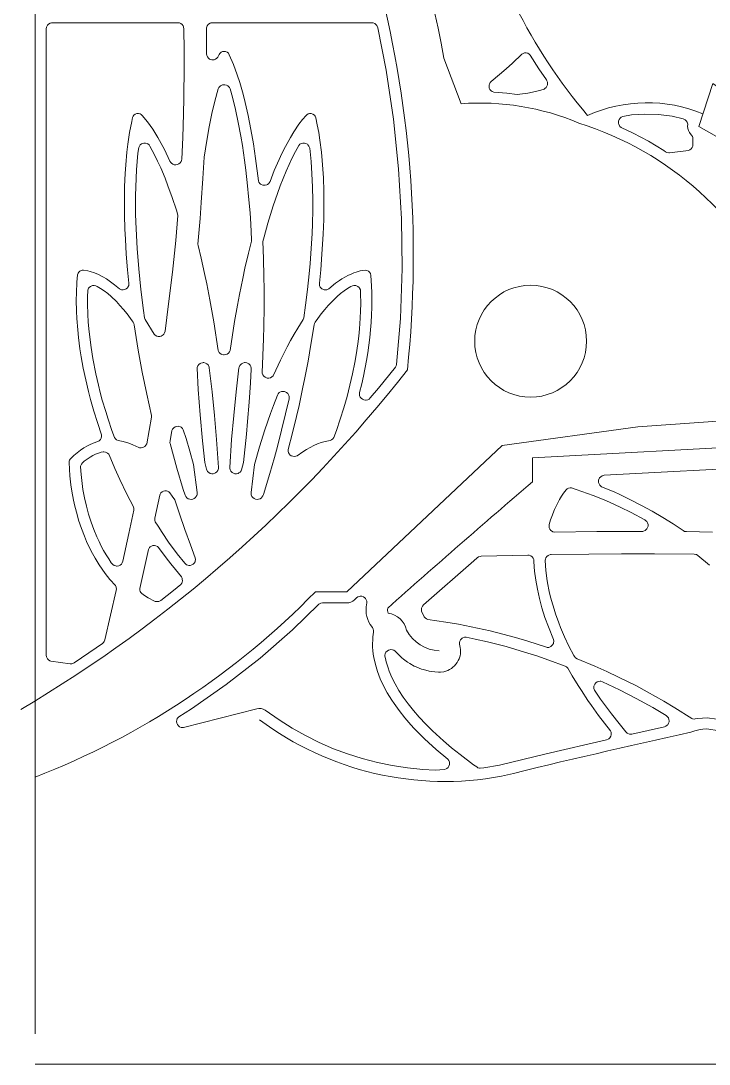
# Model space of a CAD drawing. Header units: inches. Extents: x 36 to 188, y -75 to 56.
# Drawn here: x 145.97 to 159.5, y -74.69 to -54.18 of the extents above; entities that cross this region are included whole.
import ezdxf

# ---------------------------------------------------------------- set-up
doc = ezdxf.new("R2010")
doc.units = ezdxf.units.IN
doc.layers.add('01_ORIGINAL_PLAN', color=7, linetype='Continuous', lineweight=20)
doc.layers.add('02_CONCEPT_CLOSED_AREAS', color=7, linetype='Continuous', lineweight=15)

# ---------------------------------------------------------------- blocks, each defined once
blk = doc.blocks.new('09_LOTUS')
at = {"layer": '01_ORIGINAL_PLAN'}
for p, q in [((36.248, 17.906), (36.248, 55.9)), ((71.442, 17.312), (36.248, 17.312))]:
    blk.add_line(p, q, dxfattribs=at)
for points in [[(44.283, 37.084, 0.090917), (40.931, 45.968, -0.652582), (40.931, 49.011, -0.158741), (45.004, 48.425, -0.098355), (47.824, 46.203), (47.755, 46.078)], [(45.692, 38.109, 0.060935), (47.109, 35.956, -0.206423), (49.375, 35.99)], [(46.935, 35.809, 0.119192), (44.621, 36.188), (44.283, 37.084)], [(53.65, 30.945), (50.4, 30.004), (48.095, 29.84), (45.427, 29.473), (42.376, 26.597), (41.758, 26.597, -0.10797), (36.248, 22.954)]]:
    blk.add_lwpolyline(points, format="xyb", dxfattribs=at)
for points in [[(49.567, 36.583), (50.703, 35.787), (50.129, 35.27), (49.295, 35.742), (49.567, 36.583)], [(46.027, 28.759), (46.027, 29.23), (50.643, 29.479)]]:
    blk.add_lwpolyline(points, dxfattribs=at)
blk.add_circle((45.989, 31.521), 1.1, dxfattribs=at)
for centre, radius, start, end in [((22.064, 33.195), 21.619, 354.0583, 36.0319), ((44.996, 29.643), 6.464, 23.734, 72.5429), ((22.02, 47.825), 27.364, 300.648, 321.9453), ((177.596, -125.015), 202.378, 130.55026, 131.62005), ((43.293, 26.24), 0.119, 162.5746, 211.3187), ((43.119, 25.741), 0.443, 13.2811, 80.611), ((44.225, 26.196), 0.761, 207.5896, 267.5639), ((44.306, 28.951), 6.083, 233.183, 280.5392), ((83.889, -134.15), 161.762, 102.40484, 103.75801), ((49.433, 23.211), 0.689, 61.2688, 115.2094)]:
    blk.add_arc(centre, radius, start, end, dxfattribs=at)
at = {"layer": '02_CONCEPT_CLOSED_AREAS'}
for points in [[(37.553, 29.682), (37.555, 29.65), (37.548, 29.618), (37.533, 29.589), (37.511, 29.566), (37.483, 29.549), (37.388, 29.516), (37.317, 29.486), (37.277, 29.466), (37.208, 29.426), (37.141, 29.381), (37.074, 29.329), (37.009, 29.272), (36.94, 29.202), (36.927, 29.183), (36.921, 29.169), (36.916, 29.139), (36.922, 29.003), (36.933, 28.877), (36.954, 28.695), (36.972, 28.573), (37.004, 28.398), (37.03, 28.281), (37.073, 28.114), (37.105, 28.003), (37.159, 27.842), (37.218, 27.689), (37.261, 27.587), (37.306, 27.489), (37.378, 27.348), (37.43, 27.255), (37.511, 27.123), (37.568, 27.038), (37.626, 26.958), (37.719, 26.84), (37.826, 26.717), (37.841, 26.687), (37.845, 26.671), (37.847, 26.655), (37.844, 26.622), (37.618, 25.649), (37.608, 25.622), (37.592, 25.598), (37.571, 25.579), (37.451, 25.494), (37.018, 25.202), (36.988, 25.187), (36.971, 25.183), (36.937, 25.183), (36.555, 25.235), (36.541, 25.24), (36.514, 25.256), (36.492, 25.278), (36.484, 25.291), (36.472, 25.319), (36.468, 25.35), (36.468, 37.66), (36.472, 37.691), (36.484, 37.72), (36.493, 37.733), (36.515, 37.755), (36.542, 37.771), (36.572, 37.779), (36.588, 37.78), (39.069, 37.779), (39.085, 37.776), (39.113, 37.764), (39.138, 37.746), (39.157, 37.721), (39.164, 37.707), (39.169, 37.693), (39.174, 37.662), (39.179, 37.233), (39.18, 36.923), (39.173, 36.301), (39.166, 35.989), (39.15, 35.523), (39.13, 35.101), (39.124, 35.07), (39.118, 35.055), (39.1, 35.028), (39.076, 35.007), (39.048, 34.993), (39.016, 34.987), (38.984, 34.99), (38.954, 35.001), (38.928, 35.019), (38.917, 35.031), (38.9, 35.058), (38.793, 35.286), (38.728, 35.409), (38.664, 35.524), (38.562, 35.687), (38.458, 35.833), (38.354, 35.958), (38.335, 35.976), (38.316, 35.987), (38.282, 35.996), (38.246, 35.994), (38.214, 35.981), (38.192, 35.964), (38.175, 35.941), (38.166, 35.921), (38.147, 35.841), (38.106, 35.624), (38.071, 35.395), (38.053, 35.236), (38.03, 34.99), (38.019, 34.82), (38.008, 34.559), (38.003, 34.195), (38.005, 34.008), (38.014, 33.723), (38.023, 33.528), (38.041, 33.23), (38.066, 32.927), (38.092, 32.663), (38.093, 32.647), (38.088, 32.615), (38.074, 32.586), (38.065, 32.573), (38.041, 32.551), (38.027, 32.543), (38.012, 32.537), (37.981, 32.53), (37.949, 32.533), (37.933, 32.537), (37.905, 32.551), (37.812, 32.63), (37.733, 32.69), (37.655, 32.744), (37.578, 32.789), (37.496, 32.83), (37.416, 32.863), (37.334, 32.89), (37.286, 32.902), (37.198, 32.916), (37.174, 32.915), (37.153, 32.91), (37.127, 32.896), (37.11, 32.88), (37.093, 32.855), (37.084, 32.827), (37.071, 32.679), (37.061, 32.47), (37.059, 32.326), (37.063, 32.111), (37.07, 31.964), (37.087, 31.742), (37.102, 31.593), (37.131, 31.368), (37.155, 31.217), (37.195, 30.989), (37.243, 30.76), (37.297, 30.532), (37.337, 30.378), (37.402, 30.149), (37.473, 29.921)], [(39.615, 37.674), (39.623, 37.704), (39.629, 37.719), (39.648, 37.744), (39.66, 37.755), (39.688, 37.771), (39.703, 37.776), (39.734, 37.78), (42.867, 37.78), (42.897, 37.776), (42.924, 37.765), (42.949, 37.748), (42.968, 37.725), (42.975, 37.712), (42.985, 37.683), (43.149, 36.85), (43.293, 35.884), (43.394, 34.912), (43.45, 33.929), (43.462, 32.947), (43.428, 31.968), (43.354, 31.065), (43.345, 31.038), (43.33, 31.014), (42.999, 30.601), (42.835, 30.406), (42.813, 30.385), (42.786, 30.371), (42.756, 30.364), (42.74, 30.363), (42.71, 30.368), (42.682, 30.38), (42.658, 30.399), (42.639, 30.424), (42.628, 30.452), (42.623, 30.482), (42.627, 30.513), (42.669, 30.683), (42.703, 30.837), (42.762, 31.142), (42.787, 31.293), (42.809, 31.444), (42.827, 31.594), (42.843, 31.743), (42.855, 31.891), (42.863, 32.037), (42.868, 32.183), (42.87, 32.327), (42.868, 32.469), (42.862, 32.61), (42.847, 32.814), (42.839, 32.849), (42.824, 32.875), (42.802, 32.896), (42.769, 32.912), (42.74, 32.917), (42.685, 32.91), (42.638, 32.901), (42.56, 32.879), (42.515, 32.864), (42.473, 32.847), (42.395, 32.812), (42.352, 32.789), (42.276, 32.744), (42.232, 32.716), (42.155, 32.659), (42.025, 32.552), (41.996, 32.537), (41.981, 32.533), (41.965, 32.53), (41.933, 32.532), (41.902, 32.543), (41.888, 32.551), (41.865, 32.573), (41.855, 32.586), (41.842, 32.615), (41.838, 32.631), (41.837, 32.663), (41.863, 32.925), (41.888, 33.229), (41.911, 33.624), (41.922, 33.913), (41.925, 34.102), (41.924, 34.469), (41.915, 34.734), (41.905, 34.905), (41.893, 35.074), (41.877, 35.237), (41.847, 35.472), (41.824, 35.623), (41.796, 35.771), (41.767, 35.909), (41.761, 35.928), (41.751, 35.946), (41.738, 35.964), (41.71, 35.984), (41.676, 35.995), (41.641, 35.995), (41.614, 35.987), (41.59, 35.972), (41.575, 35.958), (41.507, 35.878), (41.435, 35.784), (41.333, 35.634), (41.266, 35.524), (41.169, 35.349), (41.105, 35.221), (41.012, 35.021), (40.951, 34.877), (40.866, 34.662), (40.851, 34.634), (40.841, 34.622), (40.816, 34.602), (40.801, 34.594), (40.771, 34.586), (40.755, 34.585), (40.723, 34.589), (40.693, 34.601), (40.68, 34.61), (40.668, 34.621), (40.649, 34.647), (40.638, 34.676), (40.584, 35.109), (40.54, 35.403), (40.492, 35.685), (40.438, 35.954), (40.38, 36.21), (40.338, 36.374), (40.271, 36.606), (40.222, 36.754), (40.146, 36.962), (40.066, 37.151), (40.048, 37.179), (40.022, 37.201), (39.989, 37.215), (39.961, 37.217), (39.933, 37.213), (39.908, 37.201), (39.891, 37.189), (39.877, 37.173), (39.865, 37.154), (39.842, 37.105), (39.822, 37.081), (39.797, 37.062), (39.769, 37.051), (39.753, 37.048), (39.722, 37.049), (39.693, 37.057), (39.679, 37.064), (39.654, 37.083), (39.635, 37.108), (39.624, 37.136), (39.62, 37.167)], [(45.266, 36.415), (45.236, 36.426), (45.21, 36.444), (45.189, 36.468), (45.176, 36.497), (45.171, 36.528), (45.174, 36.56), (45.178, 36.575), (45.194, 36.603), (45.216, 36.626), (45.38, 36.761), (45.507, 36.872), (45.631, 36.986), (45.814, 37.163), (45.841, 37.178), (45.871, 37.186), (45.902, 37.186), (45.931, 37.179), (45.958, 37.164), (45.981, 37.143), (46.147, 36.874), (46.301, 36.655), (46.309, 36.641), (46.32, 36.611), (46.322, 36.595), (46.321, 36.563), (46.31, 36.532), (46.292, 36.506), (46.268, 36.485), (46.254, 36.477), (46.187, 36.456), (46.087, 36.43), (45.935, 36.398), (45.83, 36.381), (45.721, 36.37), (45.524, 36.395)], [(39.447, 33.427), (39.492, 33.931), (39.516, 34.247), (39.549, 34.718), (39.572, 35.14), (39.622, 35.463), (39.671, 35.735), (39.725, 35.994), (39.784, 36.239), (39.85, 36.478), (39.862, 36.506), (39.881, 36.53), (39.893, 36.54), (39.906, 36.548), (39.934, 36.559), (39.965, 36.563), (39.98, 36.562), (40.01, 36.555), (40.036, 36.54), (40.048, 36.53), (40.067, 36.506), (40.08, 36.478), (40.126, 36.316), (40.186, 36.076), (40.241, 35.821), (40.292, 35.554), (40.323, 35.368), (40.366, 35.08), (40.392, 34.881), (40.426, 34.575), (40.446, 34.364), (40.473, 34.041), (40.487, 33.82), (40.504, 33.52), (40.5, 33.484), (40.442, 33.251), (40.373, 32.955), (40.329, 32.752), (40.266, 32.442), (40.226, 32.23), (40.169, 31.906), (40.08, 31.341), (40.068, 31.312), (40.049, 31.288), (40.024, 31.269), (39.995, 31.257), (39.965, 31.253), (39.949, 31.254), (39.919, 31.262), (39.905, 31.269), (39.88, 31.288), (39.87, 31.299), (39.854, 31.326), (39.849, 31.341), (39.76, 31.905), (39.684, 32.335), (39.622, 32.649), (39.579, 32.853), (39.511, 33.152), (39.451, 33.4)], [(47.77, 35.723), (47.745, 35.744), (47.736, 35.756), (47.721, 35.785), (47.717, 35.8), (47.715, 35.832), (47.717, 35.848), (47.728, 35.878), (47.746, 35.904), (47.77, 35.925), (47.799, 35.938), (47.969, 35.968), (48.236, 35.986), (48.503, 35.977), (48.768, 35.942), (48.985, 35.889), (49.013, 35.879), (49.026, 35.87), (49.049, 35.85), (49.065, 35.824), (49.071, 35.81), (49.076, 35.78), (49.075, 35.746), (49.078, 35.703), (49.09, 35.662), (49.109, 35.623), (49.122, 35.606), (49.154, 35.571), (49.17, 35.544), (49.176, 35.528), (49.18, 35.496), (49.18, 35.385), (49.176, 35.354), (49.164, 35.325), (49.144, 35.3), (49.119, 35.281), (49.09, 35.269), (48.72, 35.226), (48.703, 35.225), (48.669, 35.231), (48.639, 35.246), (48.608, 35.266), (48.305, 35.45), (48.002, 35.612)], [(38.286, 35.328), (38.298, 35.357), (38.317, 35.382), (38.342, 35.401), (38.356, 35.408), (38.387, 35.416), (38.419, 35.416), (38.449, 35.407), (38.463, 35.4), (38.488, 35.38), (38.507, 35.355), (38.596, 35.187), (38.657, 35.061), (38.717, 34.93), (38.803, 34.723), (38.861, 34.575), (38.944, 34.343), (39.025, 34.098), (39.049, 34.023), (39.054, 33.993), (39.012, 33.501), (38.948, 32.879), (38.874, 32.257), (38.803, 31.718), (38.794, 31.688), (38.779, 31.661), (38.768, 31.649), (38.744, 31.63), (38.73, 31.623), (38.7, 31.615), (38.669, 31.615), (38.639, 31.623), (38.611, 31.638), (38.589, 31.66), (38.409, 31.949), (38.399, 31.983), (38.379, 32.123), (38.327, 32.539), (38.285, 32.946), (38.254, 33.343), (38.234, 33.73), (38.225, 34.013), (38.224, 34.376), (38.234, 34.723), (38.244, 34.891), (38.256, 35.054), (38.271, 35.214)], [(40.935, 30.853), (40.926, 30.84), (40.903, 30.818), (40.875, 30.803), (40.844, 30.796), (40.812, 30.797), (40.782, 30.807), (40.768, 30.814), (40.744, 30.835), (40.726, 30.861), (40.715, 30.891), (40.713, 30.906), (40.739, 31.567), (40.745, 31.815), (40.75, 32.185), (40.75, 32.549), (40.747, 32.789), (40.739, 33.144), (40.727, 33.479), (40.751, 33.574), (40.826, 33.841), (40.931, 34.182), (41.013, 34.422), (41.068, 34.575), (41.125, 34.722), (41.183, 34.863), (41.242, 34.997), (41.303, 35.126), (41.364, 35.247), (41.431, 35.368), (41.453, 35.391), (41.48, 35.407), (41.511, 35.416), (41.542, 35.416), (41.573, 35.408), (41.6, 35.392), (41.612, 35.382), (41.632, 35.357), (41.644, 35.328), (41.647, 35.312), (41.673, 35.055), (41.691, 34.809), (41.702, 34.552), (41.706, 34.287), (41.705, 34.104), (41.699, 33.826), (41.692, 33.635), (41.675, 33.343), (41.653, 33.047), (41.634, 32.845), (41.602, 32.538), (41.564, 32.228), (41.53, 31.983), (41.52, 31.949), (41.412, 31.777), (41.341, 31.66), (41.272, 31.538), (41.204, 31.413), (41.071, 31.148)], [(37.284, 32.517), (37.294, 32.548), (37.301, 32.562), (37.311, 32.575), (37.335, 32.597), (37.364, 32.611), (37.38, 32.615), (37.412, 32.617), (37.443, 32.61), (37.468, 32.598), (37.536, 32.558), (37.604, 32.512), (37.676, 32.457), (37.745, 32.398), (37.847, 32.3), (37.917, 32.226), (37.988, 32.144), (38.057, 32.058), (38.16, 31.92), (38.176, 31.897), (38.189, 31.872), (38.197, 31.846), (38.277, 31.346), (38.356, 30.913), (38.445, 30.479), (38.538, 30.058), (38.537, 30.026), (38.442, 29.506), (38.428, 29.477), (38.407, 29.453), (38.395, 29.443), (38.366, 29.429), (38.335, 29.423), (38.303, 29.426), (38.288, 29.43), (38.167, 29.487), (38.09, 29.518), (37.982, 29.55), (37.88, 29.572), (37.851, 29.585), (37.826, 29.605), (37.808, 29.631), (37.758, 29.766), (37.683, 29.988), (37.636, 30.138), (37.57, 30.36), (37.53, 30.51), (37.492, 30.66), (37.442, 30.882), (37.384, 31.18), (37.349, 31.399), (37.329, 31.546), (37.306, 31.762), (37.294, 31.905), (37.286, 32.048), (37.28, 32.256), (37.28, 32.396)], [(41.403, 29.271), (41.374, 29.259), (41.343, 29.255), (41.312, 29.259), (41.283, 29.271), (41.258, 29.29), (41.248, 29.302), (41.232, 29.329), (41.224, 29.359), (41.224, 29.39), (41.308, 29.717), (41.387, 30.043), (41.436, 30.26), (41.507, 30.586), (41.551, 30.804), (41.614, 31.129), (41.671, 31.453), (41.733, 31.846), (41.74, 31.872), (41.753, 31.897), (41.804, 31.968), (41.873, 32.06), (41.943, 32.146), (42.011, 32.224), (42.081, 32.298), (42.187, 32.4), (42.254, 32.457), (42.322, 32.51), (42.39, 32.556), (42.457, 32.596), (42.486, 32.61), (42.517, 32.617), (42.55, 32.615), (42.565, 32.611), (42.594, 32.597), (42.618, 32.575), (42.628, 32.562), (42.642, 32.533), (42.645, 32.517), (42.648, 32.462), (42.65, 32.256), (42.646, 32.118), (42.64, 31.977), (42.624, 31.762), (42.609, 31.618), (42.591, 31.472), (42.558, 31.253), (42.532, 31.105), (42.488, 30.882), (42.437, 30.659), (42.38, 30.436), (42.316, 30.212), (42.247, 29.989), (42.172, 29.766), (42.121, 29.631), (42.103, 29.605), (42.078, 29.585), (42.049, 29.572), (41.951, 29.551), (41.874, 29.529), (41.8, 29.503), (41.727, 29.471), (41.654, 29.435), (41.581, 29.393), (41.509, 29.347)], [(39.435, 30.99), (39.437, 31.006), (39.448, 31.036), (39.466, 31.062), (39.491, 31.082), (39.505, 31.09), (39.536, 31.099), (39.551, 31.1), (39.567, 31.1), (39.598, 31.092), (39.626, 31.076), (39.649, 31.054), (39.658, 31.041), (39.67, 31.012), (39.673, 30.996), (39.73, 30.524), (39.778, 30.058), (39.817, 29.586), (39.853, 29.042), (39.853, 29.026), (39.846, 28.995), (39.84, 28.98), (39.821, 28.954), (39.796, 28.933), (39.782, 28.926), (39.752, 28.917), (39.72, 28.916), (39.689, 28.924), (39.661, 28.94), (39.638, 28.962), (39.629, 28.976), (39.617, 29.005), (39.583, 29.139), (39.538, 29.566), (39.493, 30.071), (39.457, 30.575)], [(40.307, 28.99), (40.3, 28.976), (40.281, 28.95), (40.255, 28.931), (40.241, 28.924), (40.21, 28.916), (40.178, 28.917), (40.147, 28.926), (40.133, 28.933), (40.12, 28.943), (40.098, 28.966), (40.083, 28.995), (40.077, 29.026), (40.076, 29.042), (40.112, 29.586), (40.152, 30.058), (40.199, 30.524), (40.256, 30.996), (40.259, 31.012), (40.272, 31.041), (40.291, 31.066), (40.303, 31.076), (40.331, 31.092), (40.362, 31.1), (40.378, 31.1), (40.409, 31.095), (40.424, 31.09), (40.451, 31.073), (40.463, 31.062), (40.473, 31.05), (40.488, 31.021), (40.495, 30.99), (40.495, 30.974), (40.48, 30.701), (40.456, 30.323), (40.426, 29.945), (40.403, 29.692), (40.346, 29.139)], [(40.706, 28.455), (40.696, 28.443), (40.671, 28.425), (40.642, 28.414), (40.611, 28.411), (40.58, 28.416), (40.552, 28.428), (40.528, 28.448), (40.509, 28.472), (40.498, 28.501), (40.495, 28.516), (40.495, 28.547), (40.564, 29.098), (40.662, 29.443), (40.766, 29.778), (40.876, 30.102), (40.934, 30.258), (41.011, 30.46), (41.026, 30.487), (41.048, 30.51), (41.06, 30.519), (41.089, 30.531), (41.104, 30.535), (41.135, 30.535), (41.15, 30.533), (41.179, 30.522), (41.193, 30.514), (41.215, 30.492), (41.224, 30.48), (41.237, 30.452), (41.241, 30.436), (41.243, 30.421), (41.24, 30.39), (41.172, 30.093), (41.094, 29.772), (41.012, 29.451), (40.954, 29.238), (40.863, 28.921), (40.738, 28.511), (40.725, 28.482)], [(38.901, 29.56), (38.939, 29.766), (38.952, 29.794), (38.973, 29.819), (38.999, 29.836), (39.029, 29.847), (39.061, 29.849), (39.077, 29.847), (39.107, 29.837), (39.12, 29.829), (39.144, 29.807), (39.161, 29.781), (39.216, 29.611), (39.293, 29.357), (39.365, 29.098), (39.434, 28.547), (39.435, 28.531), (39.432, 28.501), (39.427, 28.486), (39.411, 28.459), (39.401, 28.448), (39.377, 28.428), (39.349, 28.416), (39.318, 28.411), (39.288, 28.414), (39.259, 28.425), (39.234, 28.443), (39.214, 28.467), (39.197, 28.496), (39.161, 28.607), (39.035, 29.027), (38.903, 29.508), (38.899, 29.525)], [(37.141, 29.049), (37.143, 29.064), (37.153, 29.094), (37.16, 29.107), (37.18, 29.13), (37.216, 29.161), (37.272, 29.204), (37.328, 29.241), (37.384, 29.273), (37.436, 29.298), (37.492, 29.32), (37.548, 29.337), (37.586, 29.345), (37.602, 29.346), (37.632, 29.341), (37.647, 29.336), (37.673, 29.32), (37.695, 29.298), (37.703, 29.285), (37.815, 29.021), (37.914, 28.802), (38.053, 28.516), (38.183, 28.268), (38.19, 28.235), (38.188, 28.201), (38.09, 27.739), (37.972, 27.195), (37.962, 27.166), (37.945, 27.141), (37.921, 27.121), (37.894, 27.107), (37.864, 27.101), (37.848, 27.101), (37.833, 27.103), (37.804, 27.112), (37.778, 27.129), (37.767, 27.139), (37.747, 27.165), (37.695, 27.244), (37.644, 27.325), (37.595, 27.409), (37.549, 27.494), (37.505, 27.583), (37.462, 27.675), (37.402, 27.82), (37.348, 27.967), (37.3, 28.121), (37.257, 28.279), (37.22, 28.44), (37.189, 28.608), (37.172, 28.724), (37.152, 28.899)], [(38.698, 28.498), (38.704, 28.512), (38.721, 28.538), (38.744, 28.558), (38.757, 28.566), (38.772, 28.572), (38.802, 28.579), (38.833, 28.577), (38.848, 28.573), (38.876, 28.56), (38.9, 28.54), (38.946, 28.476), (38.994, 28.4), (39.085, 28.125), (39.191, 27.818), (39.301, 27.516), (39.397, 27.262), (39.401, 27.232), (39.397, 27.201), (39.392, 27.187), (39.376, 27.16), (39.366, 27.149), (39.355, 27.139), (39.328, 27.123), (39.299, 27.115), (39.268, 27.114), (39.253, 27.117), (39.224, 27.128), (39.211, 27.136), (39.189, 27.157), (39.044, 27.339), (38.872, 27.573), (38.747, 27.758), (38.665, 27.883), (38.612, 27.97), (38.604, 27.998), (38.602, 28.013), (38.604, 28.043)], [(46.455, 27.769), (46.425, 27.777), (46.397, 27.792), (46.385, 27.803), (46.366, 27.827), (46.353, 27.856), (46.35, 27.872), (46.35, 27.904), (46.353, 27.919), (46.379, 28.008), (46.403, 28.077), (46.457, 28.212), (46.49, 28.282), (46.557, 28.407), (46.597, 28.474), (46.638, 28.536), (46.685, 28.6), (46.708, 28.619), (46.721, 28.626), (46.735, 28.632), (46.765, 28.638), (46.795, 28.636), (46.883, 28.609), (46.996, 28.57), (47.215, 28.49), (47.433, 28.402), (47.541, 28.356), (47.752, 28.259), (47.963, 28.155), (48.235, 28.008), (48.249, 27.999), (48.271, 27.977), (48.287, 27.95), (48.296, 27.92), (48.296, 27.888), (48.293, 27.873), (48.288, 27.858), (48.272, 27.83), (48.25, 27.808), (48.237, 27.799), (48.208, 27.787), (48.192, 27.784), (47.289, 27.779)], [(38.344, 26.561), (38.324, 26.585), (38.316, 26.599), (38.306, 26.629), (38.305, 26.661), (38.475, 27.427), (38.489, 27.455), (38.498, 27.467), (38.509, 27.478), (38.535, 27.495), (38.564, 27.505), (38.579, 27.507), (38.595, 27.507), (38.625, 27.501), (38.653, 27.488), (38.676, 27.468), (38.824, 27.265), (38.915, 27.147), (39.007, 27.031), (39.125, 26.89), (39.138, 26.861), (39.142, 26.846), (39.144, 26.814), (39.137, 26.783), (39.131, 26.768), (39.112, 26.742), (38.97, 26.624), (38.719, 26.427), (38.693, 26.412), (38.679, 26.407), (38.665, 26.404), (38.635, 26.402), (38.606, 26.408), (38.593, 26.414), (38.471, 26.479), (38.4, 26.522)], [(43.852, 26.198), (43.847, 26.212), (43.841, 26.242), (43.844, 26.272), (43.854, 26.301), (43.862, 26.314), (43.882, 26.337), (44.873, 27.207), (44.939, 27.264), (44.966, 27.282), (44.997, 27.292), (45.014, 27.294), (45.932, 27.318), (45.963, 27.314), (45.993, 27.303), (46.018, 27.285), (46.037, 27.26), (46.05, 27.232), (46.055, 27.201), (46.06, 27.089), (46.068, 26.999), (46.089, 26.824), (46.121, 26.645), (46.161, 26.464), (46.211, 26.279), (46.27, 26.092), (46.338, 25.905), (46.439, 25.656), (46.444, 25.626), (46.441, 25.595), (46.437, 25.58), (46.422, 25.553), (46.402, 25.531), (46.389, 25.521), (46.362, 25.508), (46.347, 25.504), (46.316, 25.503), (46.301, 25.505), (45.935, 25.623), (45.69, 25.696), (45.442, 25.764), (45.194, 25.826), (44.822, 25.909), (44.572, 25.957), (44.321, 26), (43.971, 26.05), (43.942, 26.062), (43.917, 26.082), (43.907, 26.093), (43.898, 26.106), (43.879, 26.148)], [(39.164, 23.927), (39.133, 23.927), (39.118, 23.93), (39.089, 23.942), (39.065, 23.96), (39.046, 23.985), (39.039, 23.999), (39.034, 24.013), (39.029, 24.044), (39.033, 24.074), (39.044, 24.103), (39.062, 24.128), (39.073, 24.139), (39.326, 24.297), (40.006, 24.774), (40.67, 25.294), (41.305, 25.849), (41.824, 26.353), (41.851, 26.368), (41.866, 26.373), (41.896, 26.377), (42.376, 26.377), (42.417, 26.381), (42.457, 26.392), (42.494, 26.411), (42.527, 26.437), (42.569, 26.476), (42.595, 26.495), (42.625, 26.506), (42.641, 26.508), (42.673, 26.507), (42.703, 26.496), (42.73, 26.479), (42.741, 26.467), (42.759, 26.441), (42.769, 26.41), (42.77, 26.378), (42.757, 26.301), (42.754, 26.244), (42.759, 26.165), (42.771, 26.107), (42.787, 26.053), (42.811, 26), (42.836, 25.954), (42.883, 25.891), (42.89, 25.878), (42.896, 25.864), (42.902, 25.835), (42.901, 25.805), (42.889, 25.713), (42.884, 25.646), (42.882, 25.577), (42.883, 25.51), (42.888, 25.441), (42.896, 25.372), (42.906, 25.302), (42.937, 25.165), (42.979, 25.026), (43.032, 24.887), (43.097, 24.747), (43.172, 24.608), (43.258, 24.468), (43.305, 24.399), (43.404, 24.262), (43.517, 24.121), (43.636, 23.983), (43.701, 23.912), (43.768, 23.843), (43.906, 23.706), (43.98, 23.635), (44.132, 23.498), (44.361, 23.305), (44.38, 23.279), (44.391, 23.249), (44.394, 23.217), (44.392, 23.201), (44.383, 23.171), (44.365, 23.144), (44.341, 23.123), (44.328, 23.115), (44.298, 23.105), (44.11, 23.092), (43.868, 23.104), (43.568, 23.134), (43.27, 23.18), (42.976, 23.24), (42.679, 23.318), (42.392, 23.409), (42.115, 23.512), (41.833, 23.635), (41.562, 23.769), (41.302, 23.915), (41.045, 24.078), (40.769, 24.272), (40.731, 24.289), (40.69, 24.299), (40.647, 24.3), (40.606, 24.294)], [(43.126, 25.331), (43.126, 25.347), (43.132, 25.378), (43.146, 25.406), (43.168, 25.43), (43.194, 25.447), (43.224, 25.457), (43.24, 25.459), (43.271, 25.456), (43.301, 25.446), (43.327, 25.427), (43.376, 25.375), (43.458, 25.297), (43.489, 25.272), (43.569, 25.214), (43.615, 25.185), (43.701, 25.137), (43.737, 25.12), (43.842, 25.078), (43.881, 25.066), (43.992, 25.038), (44.032, 25.03), (44.177, 25.015), (44.22, 25.016), (44.28, 25.024), (44.32, 25.035), (44.359, 25.049), (44.396, 25.068), (44.431, 25.089), (44.463, 25.114), (44.494, 25.143), (44.521, 25.174), (44.545, 25.207), (44.565, 25.243), (44.582, 25.28), (44.601, 25.338), (44.608, 25.379), (44.612, 25.42), (44.611, 25.461), (44.607, 25.502), (44.592, 25.566), (44.591, 25.581), (44.591, 25.596), (44.598, 25.626), (44.613, 25.653), (44.634, 25.676), (44.646, 25.685), (44.659, 25.693), (44.689, 25.702), (44.719, 25.704), (44.899, 25.667), (45.142, 25.612), (45.508, 25.518), (45.87, 25.412), (46.11, 25.336), (46.348, 25.254), (46.665, 25.137), (46.694, 25.121), (46.718, 25.097), (46.806, 24.946), (46.923, 24.753), (46.986, 24.654), (47.116, 24.459), (47.185, 24.36), (47.326, 24.164), (47.556, 23.864), (47.569, 23.834), (47.572, 23.818), (47.572, 23.786), (47.563, 23.755), (47.547, 23.728), (47.524, 23.706), (47.51, 23.697), (47.48, 23.686), (46.296, 23.409), (45.38, 23.187), (45.072, 23.138), (44.997, 23.131), (44.982, 23.132), (44.954, 23.139), (44.929, 23.153), (44.866, 23.198), (44.602, 23.396), (44.436, 23.529), (44.277, 23.664), (44.202, 23.731), (44.06, 23.863), (43.926, 23.996), (43.801, 24.129), (43.686, 24.261), (43.581, 24.393), (43.484, 24.526), (43.4, 24.656), (43.325, 24.785), (43.262, 24.913), (43.208, 25.039), (43.186, 25.101), (43.15, 25.22), (43.134, 25.285)], [(47.244, 24.664), (47.234, 24.693), (47.232, 24.709), (47.233, 24.74), (47.243, 24.769), (47.251, 24.783), (47.271, 24.807), (47.296, 24.824), (47.326, 24.835), (47.357, 24.838), (47.372, 24.836), (47.402, 24.826), (47.734, 24.668), (48.064, 24.498), (48.389, 24.319), (48.653, 24.163), (48.666, 24.154), (48.688, 24.131), (48.697, 24.118), (48.708, 24.089), (48.711, 24.057), (48.71, 24.041), (48.7, 24.011), (48.684, 23.984), (48.673, 23.973), (48.647, 23.955), (48.617, 23.944), (47.98, 23.8), (47.947, 23.797), (47.931, 23.799), (47.899, 23.81), (47.885, 23.819), (47.861, 23.841), (47.726, 24.006), (47.576, 24.198), (47.365, 24.486)]]:
    blk.add_lwpolyline(points, close=True, dxfattribs=at)
for points in [[(49.563, 27.771), (49.05, 27.778), (49.015, 27.784), (48.984, 27.799), (48.788, 27.93), (48.585, 28.058), (48.379, 28.18), (48.17, 28.295), (47.955, 28.405), (47.739, 28.508), (47.628, 28.558), (47.385, 28.66), (47.372, 28.669), (47.35, 28.69), (47.334, 28.716), (47.325, 28.746), (47.324, 28.777), (47.326, 28.792), (47.337, 28.821), (47.345, 28.834), (47.366, 28.857), (47.392, 28.874), (47.422, 28.883), (47.437, 28.885), (50.676, 29.06)], [(49.646, 24.094), (49.461, 24.12), (49.275, 24.105), (49.223, 24.096), (49.206, 24.095), (49.173, 24.1), (49.157, 24.107), (48.822, 24.318), (48.607, 24.447), (48.28, 24.632), (48.056, 24.751), (47.717, 24.921), (47.487, 25.029), (47.253, 25.134), (46.901, 25.281), (46.872, 25.298), (46.849, 25.321), (46.837, 25.341), (46.742, 25.527), (46.656, 25.712), (46.579, 25.893), (46.543, 25.985), (46.479, 26.162), (46.449, 26.254), (46.398, 26.427), (46.375, 26.514), (46.354, 26.603), (46.321, 26.77), (46.307, 26.857), (46.287, 27.02), (46.28, 27.104), (46.276, 27.219), (46.278, 27.235), (46.29, 27.264), (46.308, 27.29), (46.333, 27.31), (46.347, 27.317), (46.377, 27.326), (46.393, 27.327), (47.131, 27.338), (47.778, 27.342), (48.424, 27.343), (49.203, 27.336), (49.234, 27.332), (49.248, 27.327), (49.275, 27.311), (49.508, 27.121)]]:
    blk.add_lwpolyline(points, dxfattribs=at)

msp = doc.modelspace()

# ---------------------------------------------------------------- block references
msp.add_blockref('09_LOTUS', (110, -92))

doc.saveas('drawing.dxf')
